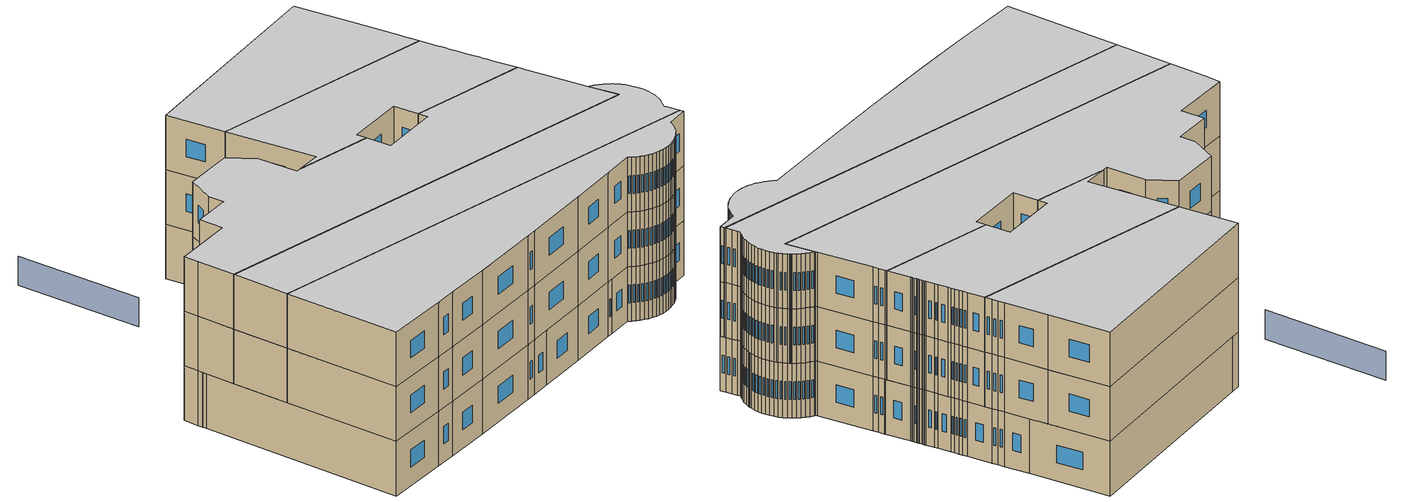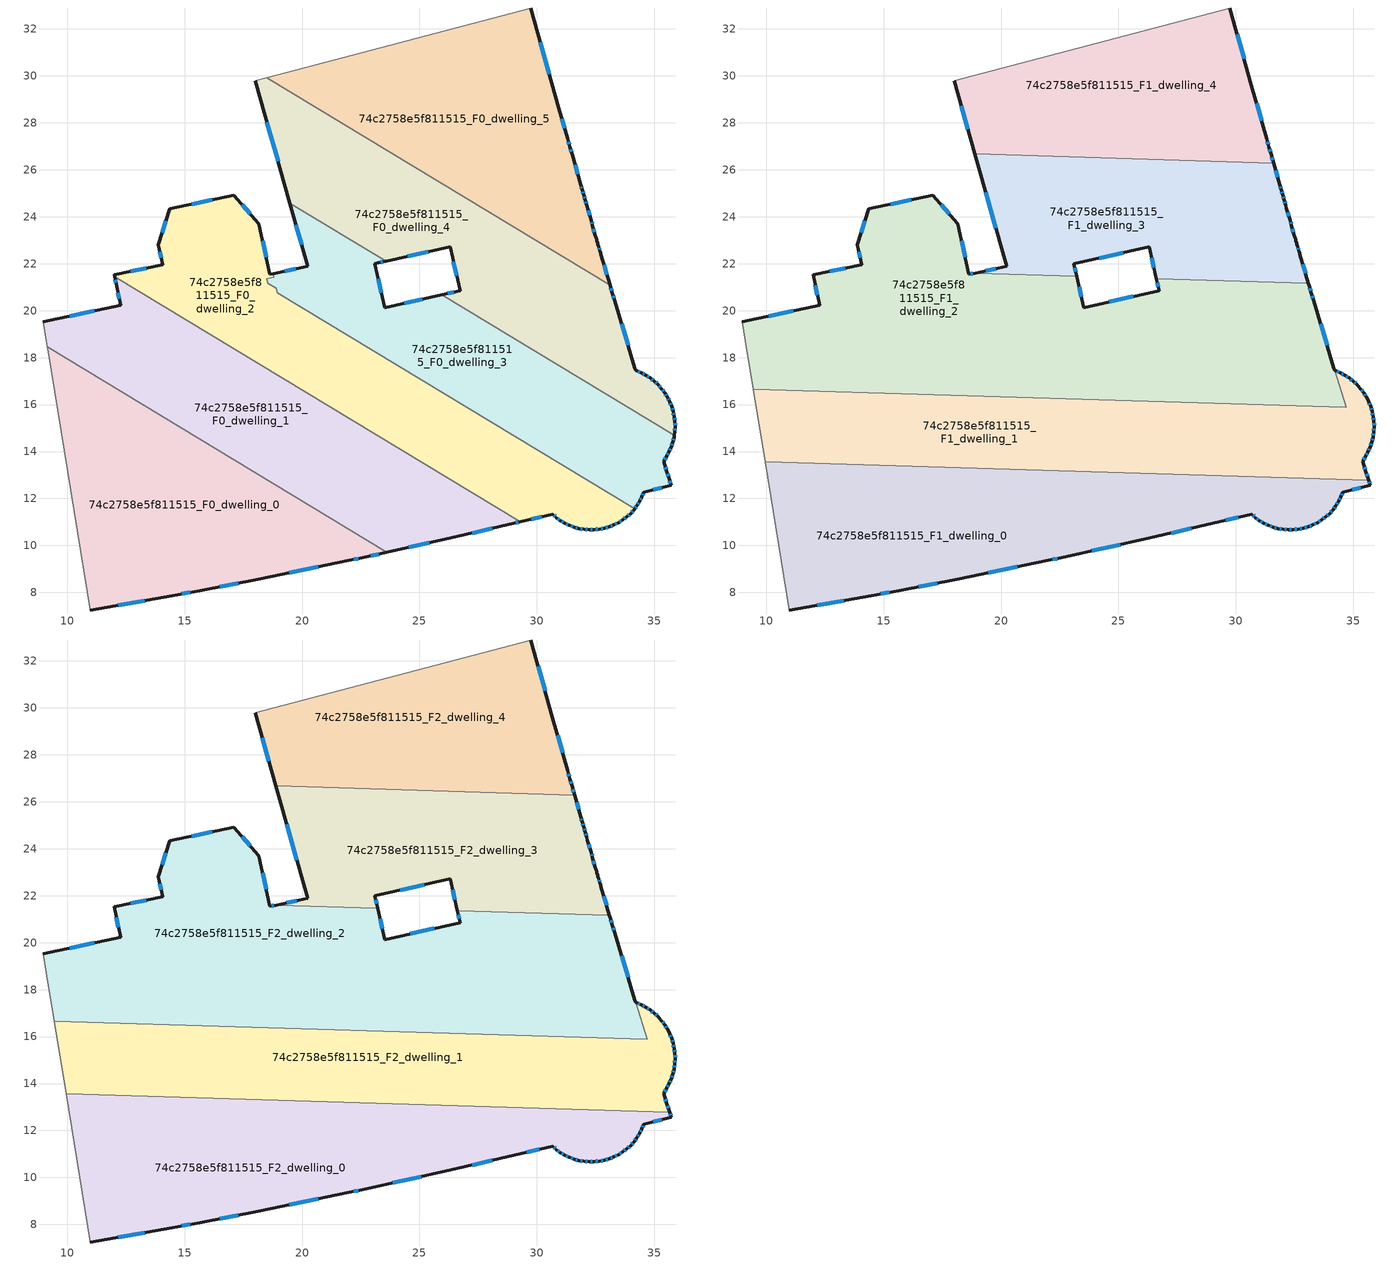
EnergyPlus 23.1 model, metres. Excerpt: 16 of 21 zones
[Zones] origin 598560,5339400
74c2758e5f811515_F0_dwelling_0
 floor ground (EU_floor_Construction): 23.61,9.71 22.57,9.48 22.02,9.36 18.13,8.56 15.63,8.08 14.48,7.86 10.98,7.25 9.18,18.26 9.15,18.46 z0
 wall outside (EU_wall_Construction): 10.98,7.25 14.48,7.86 15.63,8.08 18.13,8.56 22.02,9.36 22.57,9.48 23.61,9.71 z0:3
 wall adiabatic (EU_wall_Construction): 9.15,18.46 9.18,18.26 10.98,7.25 z0:3
 wall to 74c2758e5f811515_F0_dwelling_1 (EU_wall_Construction): 23.61,9.71 9.15,18.46 z0:3
 window (EU_Window_Construction): 14.87,7.94 15.24,8 / 12.17,7.46 13.29,7.65 / 22.93,9.56 23.26,9.63 / 22.21,9.4 22.38,9.44 / 19.45,8.83 20.69,9.09 / 16.48,8.24 17.28,8.4 z1.02:1.98
74c2758e5f811515_F0_dwelling_1
 floor ground (EU_floor_Construction): 29.3,11 29.01,10.93 26.35,10.32 23.61,9.71 9.15,18.46 9.11,18.73 8.98,19.53 12.27,20.22 12.1,21.05 12.01,21.45 z0
 wall outside (EU_wall_Construction): 12.01,21.45 12.1,21.05 12.27,20.22 8.98,19.53 / 23.61,9.71 26.35,10.32 29.01,10.93 29.3,11 z0:3
 wall adiabatic (EU_wall_Construction): 8.98,19.53 9.11,18.73 9.15,18.46 z0:3
 wall to 74c2758e5f811515_F0_dwelling_2 (EU_wall_Construction): 29.3,11 12.01,21.45 z0:3
 window (EU_Window_Construction): 11.15,19.99 10.1,19.77 / 12.16,20.77 12.21,20.5 / 12.04,21.31 12.07,21.18 / 29.11,10.96 29.2,10.98 / 27.26,10.53 28.11,10.73 / 24.55,9.92 25.42,10.11 z1.02:1.98
74c2758e5f811515_F0_dwelling_2
 floor ground (EU_floor_Construction): 34.17,11.56 34.14,11.52 33.99,11.36 33.83,11.22 33.66,11.08 33.48,10.97 33.28,10.88 33.08,10.79 32.87,10.73 32.66,10.7 32.44,10.67 32.22,10.67 32.01,10.68 31.8,10.72 31.59,10.78 31.39,10.85 31.19,10.95 31.01,11.06 30.83,11.18 30.68,11.33 29.3,11 12.01,21.45 12,21.53 14.06,21.96 13.88,22.8 14.37,24.35 17.09,24.92 18.16,23.71 18.62,21.55 18.76,21.58 18.8,21.43 18.5,21.37 18.54,21.17 18.89,20.96 18.94,20.76 z0
 wall outside (EU_wall_Construction): 18.76,21.58 18.62,21.55 18.16,23.71 17.09,24.92 14.37,24.35 13.88,22.8 14.06,21.96 12,21.53 12.01,21.45 / 29.3,11 30.68,11.33 30.83,11.18 31.01,11.06 31.19,10.95 31.39,10.85 31.59,10.78 31.8,10.72 32.01,10.68 32.22,10.67 32.44,10.67 32.66,10.7 32.87,10.73 33.08,10.79 33.28,10.88 33.48,10.97 33.66,11.08 33.83,11.22 33.99,11.36 34.14,11.52 34.17,11.56 z0:3
 wall to 74c2758e5f811515_F0_dwelling_3 (EU_wall_Construction): 34.17,11.56 18.94,20.76 18.89,20.96 18.54,21.17 18.5,21.37 18.8,21.43 18.76,21.58 z0:3
 window (EU_Window_Construction): 13.36,21.81 12.7,21.67 / 13.94,22.52 14,22.25 / 14.2,23.82 14.05,23.33 / 16.16,24.73 15.29,24.54 / 17.8,24.12 17.46,24.51 / 18.46,22.28 18.32,22.97 / 34.04,11.42 34.09,11.47 / 33.89,11.27 33.94,11.31 / 33.72,11.13 33.77,11.17 / 33.54,11.01 33.6,11.05 / 33.35,10.91 33.41,10.94 / 33.15,10.82 33.21,10.85 / 32.94,10.75 33.01,10.77 / 32.73,10.71 32.8,10.72 / 32.52,10.68 32.59,10.69 / 32.3,10.67 32.37,10.67 / 32.08,10.68 32.15,10.67 / 31.87,10.71 31.94,10.7 / 31.66,10.76 31.73,10.74 / 31.46,10.83 31.52,10.8 / 31.26,10.92 31.32,10.89 / 31.07,11.02 31.13,10.99 / 30.89,11.14 30.95,11.1 / 30.73,11.28 30.78,11.23 / 29.77,11.11 30.21,11.22 z1.02:1.98
74c2758e5f811515_F0_dwelling_3
 floor ground (EU_floor_Construction): 35.85,14.69 35.84,14.61 35.79,14.4 35.72,14.19 35.62,13.99 35.53,13.8 35.4,13.59 35.45,13.43 35.54,13.14 35.63,12.85 35.72,12.56 34.55,12.27 34.48,12.08 34.38,11.88 34.27,11.69 34.17,11.56 18.94,20.76 18.89,20.96 18.54,21.17 18.5,21.37 18.8,21.43 18.76,21.58 20.24,21.89 19.48,24.59 23.58,22.11 23.54,22.1 23.24,22.03 23.1,22 23.52,20.13 25.95,20.67 z0
 wall outside (EU_wall_Construction): 19.48,24.59 20.24,21.89 18.76,21.58 / 25.95,20.67 23.52,20.13 23.1,22 23.24,22.03 23.54,22.1 23.58,22.11 / 34.17,11.56 34.27,11.69 34.38,11.88 34.48,12.08 34.55,12.27 35.72,12.56 35.63,12.85 35.54,13.14 35.45,13.43 35.4,13.59 35.53,13.8 35.62,13.99 35.72,14.19 35.79,14.4 35.84,14.61 35.85,14.69 z0:3
 wall to 74c2758e5f811515_F0_dwelling_4 (EU_wall_Construction): 23.58,22.11 19.48,24.59 / 35.85,14.69 25.95,20.67 z0:3
 window (EU_Window_Construction): 19.74,23.67 19.98,22.81 / 23.34,22.05 23.44,22.07 / 23.38,20.76 23.24,21.36 / 25.12,20.49 24.35,20.31 / 35.81,14.47 35.82,14.54 / 35.74,14.26 35.77,14.33 / 35.66,14.06 35.69,14.12 / 35.56,13.86 35.59,13.92 / 35.44,13.66 35.48,13.73 / 35.51,13.24 35.48,13.33 / 35.6,12.95 35.57,13.04 / 35.69,12.66 35.66,12.75 / 34.95,12.37 35.32,12.46 / 34.5,12.14 34.53,12.21 / 34.41,11.94 34.45,12.01 / 34.3,11.76 34.34,11.81 / 34.2,11.6 34.23,11.65 / 19.74,21.78 19.27,21.68 z1.02:1.98
74c2758e5f811515_F0_dwelling_4
 floor ground (EU_floor_Construction): 33.12,21.08 33.12,21.07 33.22,20.75 33.31,20.43 34.18,17.55 34.21,17.46 34.24,17.44 34.45,17.36 34.64,17.25 34.83,17.13 35,17 35.17,16.85 35.31,16.68 35.44,16.5 35.56,16.33 35.66,16.13 35.74,15.92 35.81,15.71 35.85,15.49 35.88,15.27 35.89,15.05 35.87,14.83 35.85,14.69 25.95,20.67 26.73,20.85 26.31,22.71 23.58,22.11 19.48,24.59 18,29.79 18.5,29.92 z0
 wall outside (EU_wall_Construction): 35.85,14.69 35.87,14.83 35.89,15.05 35.88,15.27 35.85,15.49 35.81,15.71 35.74,15.92 35.66,16.13 35.56,16.33 35.44,16.5 35.31,16.68 35.17,16.85 35,17 34.83,17.13 34.64,17.25 34.45,17.36 34.24,17.44 34.21,17.46 34.18,17.55 33.31,20.43 33.22,20.75 33.12,21.07 33.12,21.08 / 23.58,22.11 26.31,22.71 26.73,20.85 25.95,20.67 / 18,29.79 19.48,24.59 z0:3
 wall adiabatic (EU_wall_Construction): 18.5,29.92 18,29.79 z0:3
 wall to 74c2758e5f811515_F0_dwelling_5 (EU_wall_Construction): 33.12,21.08 18.5,29.92 z0:3
 window (EU_Window_Construction): 33.19,20.86 33.16,20.96 / 33.28,20.54 33.25,20.64 / 33.88,18.53 33.61,19.45 / 34.38,17.39 34.31,17.41 / 34.57,17.29 34.51,17.32 / 34.77,17.17 34.7,17.21 / 34.94,17.04 34.89,17.09 / 35.11,16.9 35.06,16.95 / 35.26,16.74 35.21,16.79 / 35.4,16.56 35.35,16.62 / 35.52,16.39 35.48,16.44 / 35.63,16.2 35.6,16.26 / 35.71,15.99 35.69,16.06 / 35.78,15.78 35.76,15.85 / 35.83,15.57 35.82,15.64 / 35.87,15.35 35.86,15.42 / 35.89,15.13 35.88,15.2 / 35.88,14.91 35.88,14.98 / 26.46,20.79 26.21,20.74 / 26.45,22.08 26.58,21.49 / 24.51,22.31 25.38,22.51 / 18.5,28.02 18.97,26.36 z1.02:1.98
74c2758e5f811515_F0_dwelling_5
 floor ground (EU_floor_Construction): 29.75,32.89 30.94,28.63 31.31,27.31 31.41,26.99 31.5,26.66 31.87,25.36 31.93,25.15 31.99,24.93 32.06,24.71 32.12,24.5 32.31,23.85 32.37,23.63 32.49,23.2 32.51,23.15 32.53,23.09 32.54,23.04 32.56,22.99 32.59,22.88 32.6,22.83 32.62,22.78 32.64,22.72 32.68,22.56 32.7,22.51 32.71,22.46 32.73,22.4 33.12,21.08 18.5,29.92 z0
 wall outside (EU_wall_Construction): 33.12,21.08 32.73,22.4 32.71,22.46 32.7,22.51 32.68,22.56 32.64,22.72 32.62,22.78 32.6,22.83 32.59,22.88 32.56,22.99 32.54,23.04 32.53,23.09 32.51,23.15 32.49,23.2 32.37,23.63 32.31,23.85 32.12,24.5 32.06,24.71 31.99,24.93 31.93,25.15 31.87,25.36 31.5,26.66 31.41,26.99 31.31,27.31 30.94,28.63 29.75,32.89 z0:3
 wall adiabatic (EU_wall_Construction): 29.75,32.89 18.5,29.92 z0:3
 window (EU_Window_Construction): 31.19,27.76 31.07,28.18 / 31.38,27.1 31.35,27.2 / 31.47,26.77 31.44,26.87 / 31.74,25.8 31.63,26.22 / 31.91,25.22 31.89,25.29 / 31.97,25 31.95,25.07 / 32.04,24.79 32.02,24.86 / 32.1,24.57 32.08,24.64 / 32.24,24.07 32.18,24.28 / 32.35,23.71 32.33,23.78 / 32.45,23.35 32.41,23.49 / 32.67,22.62 32.65,22.67 / 32.99,21.53 32.86,21.95 / 30.54,30.08 30.15,31.44 z1.02:1.98
74c2758e5f811515_F1_dwelling_0
 floor to 74c2758e5f811515_F0_dwelling_0 (EU_floor_Construction): 23.61,9.71 22.57,9.48 22.02,9.36 18.13,8.56 15.63,8.08 14.48,7.86 10.98,7.25 9.95,13.55 17.65,13.32 z3
 floor to 74c2758e5f811515_F0_dwelling_1 (EU_floor_Construction): 29.3,11 29.01,10.93 26.35,10.32 23.61,9.71 17.65,13.32 25.88,13.07 z3
 floor to 74c2758e5f811515_F0_dwelling_2 (EU_floor_Construction): 34.17,11.56 34.14,11.52 33.99,11.36 33.83,11.22 33.66,11.08 33.48,10.97 33.28,10.88 33.08,10.79 32.87,10.73 32.66,10.7 32.44,10.67 32.22,10.67 32.01,10.68 31.8,10.72 31.59,10.78 31.39,10.85 31.19,10.95 31.01,11.06 30.83,11.18 30.68,11.33 29.3,11 25.88,13.07 31.97,12.88 z3
 floor to 74c2758e5f811515_F0_dwelling_3 (EU_floor_Construction): 35.65,12.77 35.69,12.65 35.72,12.56 34.55,12.27 34.48,12.08 34.38,11.88 34.27,11.69 34.17,11.56 31.97,12.88 z3
 wall outside (EU_wall_Construction): 10.98,7.25 14.48,7.86 15.63,8.08 18.13,8.56 22.02,9.36 22.57,9.48 26.35,10.32 29.01,10.93 30.68,11.33 30.83,11.18 31.01,11.06 31.19,10.95 31.39,10.85 31.59,10.78 31.8,10.72 32.01,10.68 32.22,10.67 32.44,10.67 32.66,10.7 32.87,10.73 33.08,10.79 33.28,10.88 33.48,10.97 33.66,11.08 33.83,11.22 33.99,11.36 34.14,11.52 34.27,11.69 34.38,11.88 34.48,12.08 34.55,12.27 35.72,12.56 35.72,12.57 35.65,12.77 z3:6
 wall adiabatic (EU_wall_Construction): 9.95,13.55 10.98,7.25 z3:6
 wall to 74c2758e5f811515_F1_dwelling_1 (EU_wall_Construction): 35.65,12.77 9.95,13.55 z3:6
 window (EU_Window_Construction): 33.54,11.01 33.6,11.05 / 33.35,10.91 33.41,10.94 / 33.15,10.82 33.21,10.85 / 32.94,10.75 33.01,10.77 / 32.73,10.71 32.8,10.72 / 32.52,10.68 32.59,10.69 / 32.3,10.67 32.37,10.67 / 32.08,10.68 32.15,10.67 / 31.87,10.71 31.94,10.7 / 31.66,10.76 31.73,10.74 / 31.46,10.83 31.52,10.8 / 31.26,10.92 31.32,10.89 / 31.07,11.02 31.13,10.99 / 30.89,11.14 30.95,11.1 / 30.73,11.28 30.78,11.23 / 29.58,11.07 30.11,11.19 / 27.26,10.53 28.11,10.73 / 23.86,9.77 25.07,10.04 / 22.21,9.4 22.38,9.44 / 19.45,8.83 20.69,9.09 / 16.48,8.24 17.28,8.4 / 14.87,7.94 15.24,8 / 12.17,7.46 13.29,7.65 / 35.7,12.64 35.67,12.7 / 34.95,12.37 35.32,12.46 / 34.5,12.14 34.53,12.21 / 34.41,11.94 34.45,12.01 / 34.3,11.76 34.34,11.81 / 34.18,11.58 34.22,11.64 / 34.04,11.42 34.09,11.47 / 33.89,11.27 33.94,11.31 / 33.72,11.13 33.77,11.17 z4.02:4.98
74c2758e5f811515_F1_dwelling_1
 floor to 74c2758e5f811515_F0_dwelling_2 (EU_floor_Construction): 31.97,12.88 25.87,13.07 20.49,16.32 26.59,16.14 z3
 floor to 74c2758e5f811515_F0_dwelling_0 (EU_floor_Construction): 17.65,13.32 9.95,13.55 9.44,16.66 12.26,16.57 z3
 floor to 74c2758e5f811515_F0_dwelling_4 (EU_floor_Construction): 35.17,16.85 35.31,16.68 35.44,16.5 35.56,16.33 35.61,16.22 35.66,16.13 35.74,15.92 35.81,15.71 35.85,15.49 35.88,15.27 35.89,15.05 35.87,14.83 35.85,14.69 33.82,15.92 34.69,15.89 34.21,17.46 34.24,17.44 34.45,17.36 34.64,17.25 34.83,17.13 35,17 z3
 floor to 74c2758e5f811515_F0_dwelling_1 (EU_floor_Construction): 25.87,13.07 17.65,13.32 12.26,16.57 20.49,16.32 z3
 floor to 74c2758e5f811515_F0_dwelling_3 (EU_floor_Construction): 35.85,14.69 35.84,14.61 35.79,14.4 35.72,14.19 35.62,13.99 35.53,13.8 35.4,13.59 35.45,13.43 35.54,13.14 35.63,12.85 35.65,12.77 31.97,12.88 26.59,16.14 33.82,15.92 z3
 wall outside (EU_wall_Construction): 35.65,12.77 35.63,12.85 35.54,13.14 35.45,13.43 35.4,13.59 35.53,13.8 35.62,13.99 35.72,14.19 35.79,14.4 35.84,14.61 35.87,14.83 35.89,15.05 35.88,15.27 35.85,15.49 35.81,15.71 35.74,15.92 35.66,16.13 35.61,16.22 35.56,16.33 35.44,16.5 35.31,16.68 35.24,16.76 35.21,16.8 35.2,16.81 35.17,16.85 35,17 34.83,17.13 34.64,17.25 34.45,17.36 34.24,17.44 34.21,17.46 z3:6
 wall adiabatic (EU_wall_Construction): 9.44,16.66 9.95,13.55 z3:6
 wall to 74c2758e5f811515_F1_dwelling_2 (EU_wall_Construction): 34.21,17.46 34.69,15.89 9.44,16.66 z3:6
 window (EU_Window_Construction): 34.38,17.39 34.31,17.41 / 34.57,17.29 34.51,17.32 / 34.77,17.17 34.7,17.21 / 34.94,17.04 34.89,17.09 / 35.11,16.9 35.06,16.95 / 35.4,16.56 35.35,16.62 / 35.52,16.39 35.48,16.44 / 35.71,15.99 35.69,16.06 / 35.78,15.78 35.76,15.85 / 35.83,15.57 35.82,15.64 / 35.87,15.35 35.86,15.42 / 35.89,15.13 35.88,15.2 / 35.88,14.91 35.88,14.98 / 35.85,14.69 35.86,14.76 / 35.81,14.47 35.82,14.54 / 35.74,14.26 35.77,14.33 / 35.66,14.06 35.69,14.12 / 35.56,13.86 35.59,13.92 / 35.44,13.66 35.48,13.73 / 35.51,13.24 35.48,13.33 / 35.6,12.95 35.57,13.04 z4.02:4.98
74c2758e5f811515_F1_dwelling_2
 floor to 74c2758e5f811515_F0_dwelling_1 (EU_floor_Construction): 20.49,16.32 12.26,16.57 9.15,18.45 9.11,18.73 8.98,19.53 12.27,20.22 12.1,21.05 12.04,21.31 12.01,21.45 z3
 floor to 74c2758e5f811515_F0_dwelling_2 (EU_floor_Construction): 18.76,21.58 18.8,21.43 18.5,21.37 18.54,21.17 18.89,20.96 18.94,20.76 26.59,16.14 20.49,16.32 12.01,21.45 12,21.53 14.06,21.96 13.88,22.8 14.37,24.35 17.09,24.92 18.16,23.71 18.62,21.55 z3
 floor to 74c2758e5f811515_F0_dwelling_3 (EU_floor_Construction): 33.82,15.92 26.59,16.14 18.94,20.76 18.89,20.96 18.54,21.17 18.5,21.37 18.8,21.43 18.76,21.58 18.89,21.6 23.22,21.47 23.52,20.13 25.95,20.67 z3
 floor to 74c2758e5f811515_F0_dwelling_0 (EU_floor_Construction): 12.26,16.57 9.44,16.66 9.18,18.26 9.17,18.36 9.15,18.45 z3
 floor to 74c2758e5f811515_F0_dwelling_4 (EU_floor_Construction): 33.12,21.07 33.22,20.75 33.31,20.43 34.18,17.55 34.69,15.89 33.82,15.92 25.95,20.67 26.73,20.85 26.61,21.37 32.97,21.17 33.12,21.08 z3
 wall outside (EU_wall_Construction): 18.89,21.6 18.62,21.55 18.16,23.71 17.09,24.92 14.37,24.35 13.88,22.8 14.06,21.96 12,21.53 12.27,20.22 8.98,19.53 / 26.61,21.37 26.73,20.85 23.52,20.13 23.22,21.47 / 34.21,17.46 34.18,17.55 33.31,20.43 33.22,20.75 33.12,21.07 33.09,21.17 z3:6
 wall adiabatic (EU_wall_Construction): 8.98,19.53 9.11,18.73 9.44,16.66 z3:6
 wall to 74c2758e5f811515_F1_dwelling_3 (EU_wall_Construction): 23.22,21.47 18.89,21.6 / 33.09,21.17 26.61,21.37 z3:6
 window (EU_Window_Construction): 11.15,19.99 10.1,19.77 / 12.09,21.08 12.18,20.67 / 13.36,21.81 12.7,21.67 / 13.94,22.52 14,22.25 / 14.2,23.82 14.05,23.33 / 16.16,24.73 15.29,24.54 / 17.8,24.12 17.46,24.51 / 18.46,22.28 18.32,22.97 / 18.8,21.58 18.71,21.57 / 23.42,20.58 23.32,21.01 / 25.64,20.6 24.61,20.37 / 26.65,21.19 26.69,21.03 / 33.19,20.86 33.16,20.96 / 33.28,20.54 33.25,20.64 / 33.88,18.53 33.61,19.45 z4.02:4.98
74c2758e5f811515_F1_dwelling_3
 floor to 74c2758e5f811515_F0_dwelling_3 (EU_floor_Construction): 23.58,22.11 23.1,22 23.22,21.47 18.89,21.6 20.24,21.89 19.48,24.59 z3
 floor to 74c2758e5f811515_F0_dwelling_4 (EU_floor_Construction): 32.97,21.17 26.61,21.37 26.31,22.71 23.58,22.11 19.48,24.59 18.88,26.68 24.13,26.52 z3
 floor to 74c2758e5f811515_F0_dwelling_5 (EU_floor_Construction): 31.6,26.29 31.87,25.36 31.93,25.15 31.99,24.93 32.06,24.71 32.12,24.5 32.31,23.85 32.37,23.63 32.49,23.2 32.51,23.15 32.53,23.09 32.54,23.04 32.56,22.99 32.59,22.88 32.6,22.83 32.62,22.78 32.64,22.72 32.68,22.56 32.7,22.51 32.71,22.46 32.73,22.4 33.09,21.17 32.97,21.17 24.13,26.52 z3
 wall outside (EU_wall_Construction): 33.09,21.17 32.73,22.4 32.71,22.46 32.7,22.51 32.68,22.56 32.64,22.72 32.62,22.78 32.6,22.83 32.59,22.88 32.56,22.99 32.54,23.04 32.53,23.09 32.51,23.15 32.49,23.2 32.37,23.63 32.31,23.85 32.16,24.37 32.12,24.5 32.06,24.71 31.99,24.93 31.93,25.15 31.87,25.36 31.6,26.29 / 23.22,21.47 23.1,22 26.31,22.71 26.61,21.37 / 18.88,26.68 20.24,21.89 18.89,21.6 z3:6
 wall to 74c2758e5f811515_F1_dwelling_4 (EU_wall_Construction): 31.6,26.29 18.88,26.68 z3:6
 window (EU_Window_Construction): 32.45,23.35 32.41,23.49 / 32.67,22.62 32.65,22.67 / 32.97,21.59 32.85,21.98 / 26.41,22.26 26.51,21.83 / 24.19,22.24 25.21,22.47 / 23.18,21.65 23.14,21.82 / 19.78,21.79 19.35,21.7 / 19.35,25.05 19.78,23.52 / 31.78,25.68 31.7,25.97 / 31.91,25.22 31.89,25.29 / 31.97,25 31.95,25.07 / 32.04,24.79 32.02,24.86 / 32.1,24.57 32.08,24.64 / 32.26,24.03 32.21,24.19 / 32.35,23.71 32.33,23.78 z4.02:4.98
74c2758e5f811515_F1_dwelling_4
 floor to 74c2758e5f811515_F0_dwelling_5 (EU_floor_Construction): 29.75,32.89 30.67,29.61 30.84,28.99 30.94,28.63 31.31,27.31 31.41,26.99 31.5,26.66 31.6,26.29 24.13,26.52 18.5,29.92 z3
 floor to 74c2758e5f811515_F0_dwelling_4 (EU_floor_Construction): 24.13,26.52 18.88,26.68 18,29.79 18.5,29.92 z3
 wall outside (EU_wall_Construction): 31.6,26.29 31.5,26.66 31.41,26.99 31.31,27.31 30.67,29.61 29.75,32.89 / 18,29.79 18.88,26.68 z3:6
 wall adiabatic (EU_wall_Construction): 29.75,32.89 18,29.79 z3:6
 window (EU_Window_Construction): 30.35,30.73 30.06,31.78 / 31.09,28.1 30.89,28.83 / 31.38,27.1 31.35,27.2 / 31.47,26.77 31.44,26.87 / 31.57,26.41 31.54,26.53 / 18.3,28.73 18.58,27.74 z4.02:4.98
74c2758e5f811515_F2_dwelling_0
 floor to 74c2758e5f811515_F1_dwelling_0 (EU_floor_Construction): 35.65,12.77 35.72,12.57 35.72,12.56 34.55,12.27 34.48,12.08 34.38,11.88 34.27,11.69 34.14,11.52 33.99,11.36 33.83,11.22 33.66,11.08 33.48,10.97 33.28,10.88 33.08,10.79 32.87,10.73 32.66,10.7 32.44,10.67 32.22,10.67 32.01,10.68 31.8,10.72 31.59,10.78 31.39,10.85 31.19,10.95 31.01,11.06 30.83,11.18 30.68,11.33 29.01,10.93 26.35,10.32 22.57,9.48 22.02,9.36 18.13,8.56 15.63,8.08 14.48,7.86 10.98,7.25 9.95,13.55 z6
 wall outside (EU_wall_Construction): 10.98,7.25 14.48,7.86 15.63,8.08 18.13,8.56 22.02,9.36 22.57,9.48 26.35,10.32 29.01,10.93 30.68,11.33 30.83,11.18 31.01,11.06 31.19,10.95 31.39,10.85 31.59,10.78 31.8,10.72 32.01,10.68 32.22,10.67 32.44,10.67 32.66,10.7 32.87,10.73 33.08,10.79 33.28,10.88 33.48,10.97 33.66,11.08 33.83,11.22 33.99,11.36 34.14,11.52 34.27,11.69 34.38,11.88 34.48,12.08 34.55,12.27 35.72,12.56 35.72,12.57 35.65,12.77 z6:9
 wall adiabatic (EU_wall_Construction): 9.95,13.55 10.98,7.25 z6:9
 wall to 74c2758e5f811515_F2_dwelling_1 (EU_wall_Construction): 35.65,12.77 9.95,13.55 z6:9
 window (EU_Window_Construction): 33.54,11.01 33.6,11.05 / 33.35,10.91 33.41,10.94 / 33.15,10.82 33.21,10.85 / 32.94,10.75 33.01,10.77 / 32.73,10.71 32.8,10.72 / 32.52,10.68 32.59,10.69 / 32.3,10.67 32.37,10.67 / 32.08,10.68 32.15,10.67 / 31.87,10.71 31.94,10.7 / 31.66,10.76 31.73,10.74 / 31.46,10.83 31.52,10.8 / 31.26,10.92 31.32,10.89 / 31.07,11.02 31.13,10.99 / 30.89,11.14 30.95,11.1 / 30.73,11.28 30.78,11.23 / 29.58,11.07 30.11,11.19 / 27.26,10.53 28.11,10.73 / 23.86,9.77 25.07,10.04 / 22.21,9.4 22.38,9.44 / 19.45,8.83 20.69,9.09 / 16.48,8.24 17.28,8.4 / 14.87,7.94 15.24,8 / 12.17,7.46 13.29,7.65 / 35.7,12.64 35.67,12.7 / 34.95,12.37 35.32,12.46 / 34.5,12.14 34.53,12.21 / 34.41,11.94 34.45,12.01 / 34.3,11.76 34.34,11.81 / 34.18,11.58 34.22,11.64 / 34.04,11.42 34.09,11.47 / 33.89,11.27 33.94,11.31 / 33.72,11.13 33.77,11.17 z7.02:7.98
 ceiling to 74c2758e5f811515_F3_dwelling_0 (EU_floor_Construction): 33.48,10.97 33.66,11.08 33.83,11.22 33.99,11.36 34.14,11.52 34.27,11.69 34.38,11.88 34.48,12.08 34.55,12.27 35.72,12.56 35.72,12.57 35.65,12.77 9.95,13.55 10.98,7.25 14.48,7.86 15.63,8.08 18.13,8.56 22.02,9.36 22.57,9.48 26.35,10.32 29.01,10.93 30.68,11.33 30.83,11.18 31.01,11.06 31.19,10.95 31.39,10.85 31.59,10.78 31.8,10.72 32.01,10.68 32.22,10.67 32.44,10.67 32.66,10.7 32.87,10.73 33.08,10.79 33.28,10.88 z9
74c2758e5f811515_F2_dwelling_1
 floor to 74c2758e5f811515_F1_dwelling_1 (EU_floor_Construction): 35.17,16.85 35.2,16.81 35.21,16.8 35.24,16.76 35.31,16.68 35.44,16.5 35.56,16.33 35.61,16.22 35.66,16.13 35.74,15.92 35.81,15.71 35.85,15.49 35.88,15.27 35.89,15.05 35.87,14.83 35.84,14.61 35.79,14.4 35.72,14.19 35.62,13.99 35.53,13.8 35.4,13.59 35.45,13.43 35.54,13.14 35.63,12.85 35.65,12.77 9.95,13.55 9.44,16.66 34.69,15.89 34.21,17.46 34.24,17.44 34.45,17.36 34.64,17.25 34.83,17.13 35,17 z6
 wall outside (EU_wall_Construction): 35.65,12.77 35.63,12.85 35.54,13.14 35.45,13.43 35.4,13.59 35.53,13.8 35.62,13.99 35.72,14.19 35.79,14.4 35.84,14.61 35.87,14.83 35.89,15.05 35.88,15.27 35.85,15.49 35.81,15.71 35.74,15.92 35.66,16.13 35.61,16.22 35.56,16.33 35.44,16.5 35.31,16.68 35.24,16.76 35.21,16.8 35.2,16.81 35.17,16.85 35,17 34.83,17.13 34.64,17.25 34.45,17.36 34.24,17.44 34.21,17.46 z6:9
 wall adiabatic (EU_wall_Construction): 9.44,16.66 9.95,13.55 z6:9
 wall to 74c2758e5f811515_F2_dwelling_2 (EU_wall_Construction): 34.21,17.46 34.69,15.89 9.44,16.66 z6:9
 window (EU_Window_Construction): 34.38,17.39 34.31,17.41 / 34.57,17.29 34.51,17.32 / 34.77,17.17 34.7,17.21 / 34.94,17.04 34.89,17.09 / 35.11,16.9 35.06,16.95 / 35.4,16.56 35.35,16.62 / 35.52,16.39 35.48,16.44 / 35.71,15.99 35.69,16.06 / 35.78,15.78 35.76,15.85 / 35.83,15.57 35.82,15.64 / 35.87,15.35 35.86,15.42 / 35.89,15.13 35.88,15.2 / 35.88,14.91 35.88,14.98 / 35.85,14.69 35.86,14.76 / 35.81,14.47 35.82,14.54 / 35.74,14.26 35.77,14.33 / 35.66,14.06 35.69,14.12 / 35.56,13.86 35.59,13.92 / 35.44,13.66 35.48,13.73 / 35.51,13.24 35.48,13.33 / 35.6,12.95 35.57,13.04 z7.02:7.98
 ceiling to 74c2758e5f811515_F3_dwelling_1 (EU_floor_Construction): 35.65,12.77 35.63,12.85 35.54,13.14 35.45,13.43 35.4,13.59 35.53,13.8 35.62,13.99 35.72,14.19 35.79,14.4 35.84,14.61 35.87,14.83 35.89,15.05 35.88,15.27 35.85,15.49 35.81,15.71 35.74,15.92 35.66,16.13 35.61,16.22 35.56,16.33 35.44,16.5 35.31,16.68 35.24,16.76 35.21,16.8 35.2,16.81 35.17,16.85 35,17 34.83,17.13 34.64,17.25 34.45,17.36 34.24,17.44 34.21,17.46 34.69,15.89 9.44,16.66 9.95,13.55 z9
74c2758e5f811515_F2_dwelling_2
 floor to 74c2758e5f811515_F1_dwelling_2 (EU_floor_Construction): 33.09,21.17 33.12,21.07 33.22,20.75 33.31,20.43 34.18,17.55 34.69,15.89 9.44,16.66 9.11,18.73 8.98,19.53 12.27,20.22 12,21.53 14.06,21.96 13.88,22.8 14.37,24.35 17.09,24.92 18.16,23.71 18.62,21.55 18.89,21.6 23.22,21.47 23.52,20.13 26.73,20.85 26.61,21.37 z6
 wall outside (EU_wall_Construction): 18.89,21.6 18.62,21.55 18.16,23.71 17.09,24.92 14.37,24.35 13.88,22.8 14.06,21.96 12,21.53 12.27,20.22 8.98,19.53 / 26.61,21.37 26.73,20.85 23.52,20.13 23.22,21.47 / 34.21,17.46 34.18,17.55 33.31,20.43 33.22,20.75 33.12,21.07 33.09,21.17 z6:9
 wall adiabatic (EU_wall_Construction): 8.98,19.53 9.11,18.73 9.44,16.66 z6:9
 wall to 74c2758e5f811515_F2_dwelling_3 (EU_wall_Construction): 23.22,21.47 18.89,21.6 / 33.09,21.17 26.61,21.37 z6:9
 window (EU_Window_Construction): 11.15,19.99 10.1,19.77 / 12.09,21.08 12.18,20.67 / 13.36,21.81 12.7,21.67 / 13.94,22.52 14,22.25 / 14.2,23.82 14.05,23.33 / 16.16,24.73 15.29,24.54 / 17.8,24.12 17.46,24.51 / 18.46,22.28 18.32,22.97 / 18.8,21.58 18.71,21.57 / 23.42,20.58 23.32,21.01 / 25.64,20.6 24.61,20.37 / 26.65,21.19 26.69,21.03 / 33.19,20.86 33.16,20.96 / 33.28,20.54 33.25,20.64 / 33.88,18.53 33.61,19.45 z7.02:7.98
 ceiling to 74c2758e5f811515_F3_dwelling_2 (EU_floor_Construction): 34.69,15.89 34.18,17.55 33.31,20.43 33.22,20.75 33.12,21.07 33.09,21.17 26.61,21.37 26.73,20.85 23.52,20.13 23.22,21.47 18.89,21.6 18.62,21.55 18.16,23.71 17.09,24.92 14.37,24.35 13.88,22.8 14.06,21.96 12,21.53 12.27,20.22 8.98,19.53 9.11,18.73 9.44,16.66 z9
74c2758e5f811515_F2_dwelling_3
 floor to 74c2758e5f811515_F1_dwelling_3 (EU_floor_Construction): 31.6,26.29 31.87,25.36 31.93,25.15 31.99,24.93 32.06,24.71 32.12,24.5 32.16,24.37 32.31,23.85 32.37,23.63 32.49,23.2 32.51,23.15 32.53,23.09 32.54,23.04 32.56,22.99 32.59,22.88 32.6,22.83 32.62,22.78 32.64,22.72 32.68,22.56 32.7,22.51 32.71,22.46 32.73,22.4 33.09,21.17 26.61,21.37 26.31,22.71 23.1,22 23.22,21.47 18.89,21.6 20.24,21.89 18.88,26.68 z6
 wall outside (EU_wall_Construction): 33.09,21.17 32.73,22.4 32.71,22.46 32.7,22.51 32.68,22.56 32.64,22.72 32.62,22.78 32.6,22.83 32.59,22.88 32.56,22.99 32.54,23.04 32.53,23.09 32.51,23.15 32.49,23.2 32.37,23.63 32.31,23.85 32.16,24.37 32.12,24.5 32.06,24.71 31.99,24.93 31.93,25.15 31.87,25.36 31.6,26.29 / 23.22,21.47 23.1,22 26.31,22.71 26.61,21.37 / 18.88,26.68 20.24,21.89 18.89,21.6 z6:9
 wall to 74c2758e5f811515_F2_dwelling_4 (EU_wall_Construction): 31.6,26.29 18.88,26.68 z6:9
 window (EU_Window_Construction): 32.45,23.35 32.41,23.49 / 32.67,22.62 32.65,22.67 / 32.97,21.59 32.85,21.98 / 26.41,22.26 26.51,21.83 / 24.19,22.24 25.21,22.47 / 23.18,21.65 23.14,21.82 / 19.78,21.79 19.35,21.7 / 19.35,25.05 19.78,23.52 / 31.78,25.68 31.7,25.97 / 31.91,25.22 31.89,25.29 / 31.97,25 31.95,25.07 / 32.04,24.79 32.02,24.86 / 32.1,24.57 32.08,24.64 / 32.26,24.03 32.21,24.19 / 32.35,23.71 32.33,23.78 z7.02:7.98
 ceiling to 74c2758e5f811515_F3_dwelling_3 (EU_floor_Construction): 33.09,21.17 32.73,22.4 32.71,22.46 32.7,22.51 32.68,22.56 32.64,22.72 32.62,22.78 32.6,22.83 32.59,22.88 32.56,22.99 32.54,23.04 32.53,23.09 32.51,23.15 32.49,23.2 32.37,23.63 32.31,23.85 32.16,24.37 32.12,24.5 32.06,24.71 31.99,24.93 31.93,25.15 31.87,25.36 31.6,26.29 18.88,26.68 20.24,21.89 18.89,21.6 23.22,21.47 23.1,22 26.31,22.71 26.61,21.37 z9
74c2758e5f811515_F2_dwelling_4
 floor to 74c2758e5f811515_F1_dwelling_4 (EU_floor_Construction): 29.75,32.89 30.67,29.61 31.31,27.31 31.41,26.99 31.5,26.66 31.6,26.29 18.88,26.68 18,29.79 z6
 wall outside (EU_wall_Construction): 31.6,26.29 31.5,26.66 31.41,26.99 31.31,27.31 30.67,29.61 29.75,32.89 / 18,29.79 18.88,26.68 z6:9
 wall adiabatic (EU_wall_Construction): 29.75,32.89 18,29.79 z6:9
 window (EU_Window_Construction): 30.35,30.73 30.06,31.78 / 31.09,28.1 30.89,28.83 / 31.38,27.1 31.35,27.2 / 31.47,26.77 31.44,26.87 / 31.57,26.41 31.54,26.53 / 18.3,28.73 18.58,27.74 z7.02:7.98
 ceiling to 74c2758e5f811515_F3_dwelling_4 (EU_floor_Construction): 31.6,26.29 31.5,26.66 31.41,26.99 31.31,27.31 30.67,29.61 29.75,32.89 18,29.79 18.88,26.68 z9
shading: 12.57,34.33 13.83,27.46 z0:1.6
[Building]
EU S2 Campaign: North Axis=0; Terrain=City; Solar Distribution=FullExterior
[Site:Location]
Vienna: Latitude=48; Longitude=16.5; Time Zone=1; Elevation=183
[SizingPeriod:WeatherFileDays]
AnnualSizingPeriod: Begin Month=1; Begin Day of Month=1; End Month=12; End Day of Month=31; Day of Week for Start Day=Monday; Use Weather File Daylight Saving Period=No; Use Weather File Rain and Snow Indicators=No
[MATERIAL]
EU_InternalMass_Material: Roughness=MediumRough; Thickness=0.1; Conductivity=1; Density=1800; Specific Heat=900; Thermal Absorptance=0.9; Solar Absorptance=0.7; Visible Absorptance=0.7
[MATERIAL:NOMASS] Roughness=MediumRough; Thermal Absorptance=0.9; Solar Absorptance=0.7; Visible Absorptance=0.7
Name | Thermal Resistance
EU_wall_NoMass | 0.942466
EU_floor_NoMass | 0.66527
[WINDOWMATERIAL:SIMPLEGLAZINGSYSTEM]
EU_Window_SimpleGlazing: UFactor=2.03367; Solar Heat Gain Coefficient=0.65; Visible Transmittance=0.65
[CONSTRUCTION]
EU_wall_Construction: EU_wall_NoMass
EU_floor_Construction: EU_floor_NoMass
EU_Window_Construction: EU_Window_SimpleGlazing
EU_InternalMass_Construction: EU_InternalMass_Material
[ZONE] Type=1; Multiplier=1; Ceiling Height=autocalculate; Floor Area=autocalculate; Part of Total Floor Area=Yes
Name | Volume
74c2758e5f811515_F0_dwelling_0 | 221.223
74c2758e5f811515_F1_dwelling_0; 74c2758e5f811515_F2_dwelling_0 | 271.947
74c2758e5f811515_F0_dwelling_1 | 224.124
74c2758e5f811515_F1_dwelling_1; 74c2758e5f811515_F2_dwelling_1 | 244.633
74c2758e5f811515_F0_dwelling_2 | 223.027
74c2758e5f811515_F1_dwelling_2; 74c2758e5f811515_F2_dwelling_2 | 396.803
74c2758e5f811515_F0_dwelling_3 | 186.453
74c2758e5f811515_F1_dwelling_3; 74c2758e5f811515_F2_dwelling_3 | 185.052
74c2758e5f811515_F0_dwelling_4 | 213.741
74c2758e5f811515_F1_dwelling_4; 74c2758e5f811515_F2_dwelling_4 | 183.825
74c2758e5f811515_F0_dwelling_5 | 213.715
[INTERNALMASS] Construction=EU_InternalMass_Construction
Name | Zone or ZoneList | Surface Area
74c2758e5f811515_F0_dwelling_0_EU_InternalMass | 74c2758e5f811515_F0_dwelling_0 | 73.7454
74c2758e5f811515_F0_dwelling_1_EU_InternalMass | 74c2758e5f811515_F0_dwelling_1 | 74.7038
74c2758e5f811515_F0_dwelling_2_EU_InternalMass | 74c2758e5f811515_F0_dwelling_2 | 74.3375
74c2758e5f811515_F0_dwelling_3_EU_InternalMass | 74c2758e5f811515_F0_dwelling_3 | 62.1497
74c2758e5f811515_F0_dwelling_4_EU_InternalMass | 74c2758e5f811515_F0_dwelling_4 | 71.2448
74c2758e5f811515_F0_dwelling_5_EU_InternalMass | 74c2758e5f811515_F0_dwelling_5 | 71.235
74c2758e5f811515_F1_dwelling_0_EU_InternalMass | 74c2758e5f811515_F1_dwelling_0 | 90.6485
74c2758e5f811515_F1_dwelling_1_EU_InternalMass | 74c2758e5f811515_F1_dwelling_1 | 81.543
74c2758e5f811515_F1_dwelling_2_EU_InternalMass | 74c2758e5f811515_F1_dwelling_2 | 132.269
74c2758e5f811515_F1_dwelling_3_EU_InternalMass | 74c2758e5f811515_F1_dwelling_3 | 61.6841
74c2758e5f811515_F1_dwelling_4_EU_InternalMass | 74c2758e5f811515_F1_dwelling_4 | 61.273
74c2758e5f811515_F2_dwelling_0_EU_InternalMass | 74c2758e5f811515_F2_dwelling_0 | 90.6485
74c2758e5f811515_F2_dwelling_1_EU_InternalMass | 74c2758e5f811515_F2_dwelling_1 | 81.543
74c2758e5f811515_F2_dwelling_2_EU_InternalMass | 74c2758e5f811515_F2_dwelling_2 | 132.269
74c2758e5f811515_F2_dwelling_3_EU_InternalMass | 74c2758e5f811515_F2_dwelling_3 | 61.6841
74c2758e5f811515_F2_dwelling_4_EU_InternalMass | 74c2758e5f811515_F2_dwelling_4 | 61.273
[OTHEREQUIPMENT] Fuel Type=Electricity; Design Level Calculation Method=Watts/Area; Power per Zone Floor Area=1; Fraction Latent=0; Fraction Radiant=0; Fraction Lost=0; Carbon Dioxide Generation Rate=0; EndUse Subcategory=EU_Step8_InternalGains
Name | Zone or ZoneList or Space or SpaceList | Schedule
EU_Step8_InternalGain_74c2758e5f811515_F0_dwelling_0_f000 | 74c2758e5f811515_F0_dwelling_0 | EU_Step8_GainSchedule_74c2758e5f811515_F0_dwelling_0_f000
EU_Step8_InternalGain_74c2758e5f811515_F0_dwelling_1_f000 | 74c2758e5f811515_F0_dwelling_1 | EU_Step8_GainSchedule_74c2758e5f811515_F0_dwelling_1_f000
EU_Step8_InternalGain_74c2758e5f811515_F0_dwelling_2_f000 | 74c2758e5f811515_F0_dwelling_2 | EU_Step8_GainSchedule_74c2758e5f811515_F0_dwelling_2_f000
EU_Step8_InternalGain_74c2758e5f811515_F0_dwelling_3_f000 | 74c2758e5f811515_F0_dwelling_3 | EU_Step8_GainSchedule_74c2758e5f811515_F0_dwelling_3_f000
EU_Step8_InternalGain_74c2758e5f811515_F0_dwelling_4_f000 | 74c2758e5f811515_F0_dwelling_4 | EU_Step8_GainSchedule_74c2758e5f811515_F0_dwelling_4_f000
EU_Step8_InternalGain_74c2758e5f811515_F0_dwelling_5_f000 | 74c2758e5f811515_F0_dwelling_5 | EU_Step8_GainSchedule_74c2758e5f811515_F0_dwelling_5_f000
EU_Step8_InternalGain_74c2758e5f811515_F1_dwelling_0_f000 | 74c2758e5f811515_F1_dwelling_0 | EU_Step8_GainSchedule_74c2758e5f811515_F1_dwelling_0_f000
EU_Step8_InternalGain_74c2758e5f811515_F1_dwelling_1_f000 | 74c2758e5f811515_F1_dwelling_1 | EU_Step8_GainSchedule_74c2758e5f811515_F1_dwelling_1_f000
EU_Step8_InternalGain_74c2758e5f811515_F1_dwelling_2_f000 | 74c2758e5f811515_F1_dwelling_2 | EU_Step8_GainSchedule_74c2758e5f811515_F1_dwelling_2_f000
EU_Step8_InternalGain_74c2758e5f811515_F1_dwelling_3_f000 | 74c2758e5f811515_F1_dwelling_3 | EU_Step8_GainSchedule_74c2758e5f811515_F1_dwelling_3_f000
EU_Step8_InternalGain_74c2758e5f811515_F1_dwelling_4_f000 | 74c2758e5f811515_F1_dwelling_4 | EU_Step8_GainSchedule_74c2758e5f811515_F1_dwelling_4_f000
EU_Step8_InternalGain_74c2758e5f811515_F2_dwelling_0_f000 | 74c2758e5f811515_F2_dwelling_0 | EU_Step8_GainSchedule_74c2758e5f811515_F2_dwelling_0_f000
EU_Step8_InternalGain_74c2758e5f811515_F2_dwelling_1_f000 | 74c2758e5f811515_F2_dwelling_1 | EU_Step8_GainSchedule_74c2758e5f811515_F2_dwelling_1_f000
EU_Step8_InternalGain_74c2758e5f811515_F2_dwelling_2_f000 | 74c2758e5f811515_F2_dwelling_2 | EU_Step8_GainSchedule_74c2758e5f811515_F2_dwelling_2_f000
EU_Step8_InternalGain_74c2758e5f811515_F2_dwelling_3_f000 | 74c2758e5f811515_F2_dwelling_3 | EU_Step8_GainSchedule_74c2758e5f811515_F2_dwelling_3_f000
EU_Step8_InternalGain_74c2758e5f811515_F2_dwelling_4_f000 | 74c2758e5f811515_F2_dwelling_4 | EU_Step8_GainSchedule_74c2758e5f811515_F2_dwelling_4_f000
[ZONEVENTILATION:DESIGNFLOWRATE] Schedule=EU_AlwaysOn; Design Flow Rate Calculation Method=AirChanges/Hour; Air Changes per Hour=0.530523; Ventilation Type=Natural; Fan Pressure Rise=0; Fan Total Efficiency=1; Constant Term Coefficient=1; Temperature Term Coefficient=0; Velocity Term Coefficient=0; Velocity Squared Term Coefficient=0; Minimum Indoor Temperature=-100; Maximum Indoor Temperature=100; Delta Temperature=-100; Minimum Outdoor Temperature=-100; Maximum Outdoor Temperature=100; Maximum Wind Speed=40
Name | Zone or ZoneList or Space or SpaceList
EU_ConstantAir_74c2758e5f811515_F0_dwelling_0 | 74c2758e5f811515_F0_dwelling_0
EU_ConstantAir_74c2758e5f811515_F0_dwelling_1 | 74c2758e5f811515_F0_dwelling_1
EU_ConstantAir_74c2758e5f811515_F0_dwelling_2 | 74c2758e5f811515_F0_dwelling_2
EU_ConstantAir_74c2758e5f811515_F0_dwelling_3 | 74c2758e5f811515_F0_dwelling_3
EU_ConstantAir_74c2758e5f811515_F0_dwelling_4 | 74c2758e5f811515_F0_dwelling_4
EU_ConstantAir_74c2758e5f811515_F0_dwelling_5 | 74c2758e5f811515_F0_dwelling_5
EU_ConstantAir_74c2758e5f811515_F1_dwelling_0 | 74c2758e5f811515_F1_dwelling_0
EU_ConstantAir_74c2758e5f811515_F1_dwelling_1 | 74c2758e5f811515_F1_dwelling_1
EU_ConstantAir_74c2758e5f811515_F1_dwelling_2 | 74c2758e5f811515_F1_dwelling_2
EU_ConstantAir_74c2758e5f811515_F1_dwelling_3 | 74c2758e5f811515_F1_dwelling_3
EU_ConstantAir_74c2758e5f811515_F1_dwelling_4 | 74c2758e5f811515_F1_dwelling_4
EU_ConstantAir_74c2758e5f811515_F2_dwelling_0 | 74c2758e5f811515_F2_dwelling_0
EU_ConstantAir_74c2758e5f811515_F2_dwelling_1 | 74c2758e5f811515_F2_dwelling_1
EU_ConstantAir_74c2758e5f811515_F2_dwelling_2 | 74c2758e5f811515_F2_dwelling_2
EU_ConstantAir_74c2758e5f811515_F2_dwelling_3 | 74c2758e5f811515_F2_dwelling_3
EU_ConstantAir_74c2758e5f811515_F2_dwelling_4 | 74c2758e5f811515_F2_dwelling_4
[HVACTEMPLATE:THERMOSTAT] Constant Heating Setpoint=20; Constant Cooling Setpoint=50
EU_HeatOnly_74c2758e5f811515_F0_dwelling_0; EU_HeatOnly_74c2758e5f811515_F0_dwelling_1; EU_HeatOnly_74c2758e5f811515_F0_dwelling_2; EU_HeatOnly_74c2758e5f811515_F0_dwelling_3; EU_HeatOnly_74c2758e5f811515_F0_dwelling_4; EU_HeatOnly_74c2758e5f811515_F0_dwelling_5; EU_HeatOnly_74c2758e5f811515_F1_dwelling_0; EU_HeatOnly_74c2758e5f811515_F1_dwelling_1; EU_HeatOnly_74c2758e5f811515_F1_dwelling_2; EU_HeatOnly_74c2758e5f811515_F1_dwelling_3; EU_HeatOnly_74c2758e5f811515_F1_dwelling_4; EU_HeatOnly_74c2758e5f811515_F2_dwelling_0; EU_HeatOnly_74c2758e5f811515_F2_dwelling_1; EU_HeatOnly_74c2758e5f811515_F2_dwelling_2; EU_HeatOnly_74c2758e5f811515_F2_dwelling_3; EU_HeatOnly_74c2758e5f811515_F2_dwelling_4; EU_HeatOnly_74c2758e5f811515_F3_dwelling_0; EU_HeatOnly_74c2758e5f811515_F3_dwelling_1; EU_HeatOnly_74c2758e5f811515_F3_dwelling_2; EU_HeatOnly_74c2758e5f811515_F3_dwelling_3; EU_HeatOnly_74c2758e5f811515_F3_dwelling_4
[HVACTEMPLATE:ZONE:IDEALLOADSAIRSYSTEM] System Availability Schedule=EU_AlwaysOn; Maximum Heating Supply Air Temperature=50; Minimum Cooling Supply Air Temperature=13; Maximum Heating Supply Air Humidity Ratio=0.0156; Minimum Cooling Supply Air Humidity Ratio=0.0077; Heating Limit=NoLimit; Cooling Limit=NoLimit; Heating Availability Schedule=EU_AlwaysOn; Cooling Availability Schedule=EU_CoolingOff; Dehumidification Control Type=ConstantSensibleHeatRatio; Cooling Sensible Heat Ratio=0.7; Dehumidification Setpoint=60; Humidification Control Type=None; Humidification Setpoint=30; Outdoor Air Method=None; Outdoor Air Flow Rate per Person=0.00944; Outdoor Air Flow Rate per Zone Floor Area=0; Outdoor Air Flow Rate per Zone=0; Demand Controlled Ventilation Type=None; Outdoor Air Economizer Type=NoEconomizer; Heat Recovery Type=None; Sensible Heat Recovery Effectiveness=0.7; Latent Heat Recovery Effectiveness=0.65
Name | Template Thermostat
74c2758e5f811515_F0_dwelling_0 | EU_HeatOnly_74c2758e5f811515_F0_dwelling_0
74c2758e5f811515_F0_dwelling_1 | EU_HeatOnly_74c2758e5f811515_F0_dwelling_1
74c2758e5f811515_F0_dwelling_2 | EU_HeatOnly_74c2758e5f811515_F0_dwelling_2
74c2758e5f811515_F0_dwelling_3 | EU_HeatOnly_74c2758e5f811515_F0_dwelling_3
74c2758e5f811515_F0_dwelling_4 | EU_HeatOnly_74c2758e5f811515_F0_dwelling_4
74c2758e5f811515_F0_dwelling_5 | EU_HeatOnly_74c2758e5f811515_F0_dwelling_5
74c2758e5f811515_F1_dwelling_0 | EU_HeatOnly_74c2758e5f811515_F1_dwelling_0
74c2758e5f811515_F1_dwelling_1 | EU_HeatOnly_74c2758e5f811515_F1_dwelling_1
74c2758e5f811515_F1_dwelling_2 | EU_HeatOnly_74c2758e5f811515_F1_dwelling_2
74c2758e5f811515_F1_dwelling_3 | EU_HeatOnly_74c2758e5f811515_F1_dwelling_3
74c2758e5f811515_F1_dwelling_4 | EU_HeatOnly_74c2758e5f811515_F1_dwelling_4
74c2758e5f811515_F2_dwelling_0 | EU_HeatOnly_74c2758e5f811515_F2_dwelling_0
74c2758e5f811515_F2_dwelling_1 | EU_HeatOnly_74c2758e5f811515_F2_dwelling_1
74c2758e5f811515_F2_dwelling_2 | EU_HeatOnly_74c2758e5f811515_F2_dwelling_2
74c2758e5f811515_F2_dwelling_3 | EU_HeatOnly_74c2758e5f811515_F2_dwelling_3
74c2758e5f811515_F2_dwelling_4 | EU_HeatOnly_74c2758e5f811515_F2_dwelling_4
[SIZING:ZONE] Zone Cooling Design Supply Air Temperature Input Method=SupplyAirTemperature; Zone Cooling Design Supply Air Temperature=13; Zone Heating Design Supply Air Temperature Input Method=SupplyAirTemperature; Zone Heating Design Supply Air Temperature=50; Zone Cooling Design Supply Air Humidity Ratio=0.008; Zone Heating Design Supply Air Humidity Ratio=0.008; Cooling Design Air Flow Method=DesignDay; Cooling Design Air Flow Rate=0; Cooling Minimum Air Flow per Zone Floor Area=0.000762; Cooling Minimum Air Flow=0; Cooling Minimum Air Flow Fraction=0.2; Heating Design Air Flow Method=DesignDay; Heating Design Air Flow Rate=0; Heating Maximum Air Flow per Zone Floor Area=0.002032; Heating Maximum Air Flow=0.141576; Heating Maximum Air Flow Fraction=0.3; Account for Dedicated Outdoor Air System=No; Dedicated Outdoor Air System Control Strategy=NeutralSupplyAir; Dedicated Outdoor Air Low Setpoint Temperature for Design=autosize; Dedicated Outdoor Air High Setpoint Temperature for Design=autosize; Zone Load Sizing Method=Sensible Load Only No Latent Load; Zone Latent Cooling Design Supply Air Humidity Ratio Input Method=HumidityRatioDifference; Zone Cooling Design Supply Air Humidity Ratio Difference=0.005; Zone Latent Heating Design Supply Air Humidity Ratio Input Method=HumidityRatioDifference; Zone Humidification Design Supply Air Humidity Ratio Difference=0.005
74c2758e5f811515_F0_dwelling_0; 74c2758e5f811515_F0_dwelling_1; 74c2758e5f811515_F0_dwelling_2; 74c2758e5f811515_F0_dwelling_3; 74c2758e5f811515_F0_dwelling_4; 74c2758e5f811515_F0_dwelling_5; 74c2758e5f811515_F1_dwelling_0; 74c2758e5f811515_F1_dwelling_1; 74c2758e5f811515_F1_dwelling_2; 74c2758e5f811515_F1_dwelling_3; 74c2758e5f811515_F1_dwelling_4; 74c2758e5f811515_F2_dwelling_0; 74c2758e5f811515_F2_dwelling_1; 74c2758e5f811515_F2_dwelling_2; 74c2758e5f811515_F2_dwelling_3; 74c2758e5f811515_F2_dwelling_4
[SCHEDULE:CONSTANT]
Name | Hourly Value
EU_AlwaysOn | 1
EU_CoolingOff | 0
[SCHEDULE:FILE] Column Number=1; Rows to Skip at Top=0; Number of Hours of Data=8760; Column Separator=Comma; Interpolate to Timestep=No; Minutes per Item=60; Adjust Schedule for Daylight Savings=Yes
Name | File
EU_Step8_GainSchedule_74c2758e5f811515_F0_dwelling_0_f000 | ../../schedules/74c2758e5f811515/74c2758e5f811515_F0_dwelling_0_f000_gain.csv
EU_Step8_GainSchedule_74c2758e5f811515_F0_dwelling_1_f000 | ../../schedules/74c2758e5f811515/74c2758e5f811515_F0_dwelling_1_f000_gain.csv
EU_Step8_GainSchedule_74c2758e5f811515_F0_dwelling_2_f000 | ../../schedules/74c2758e5f811515/74c2758e5f811515_F0_dwelling_2_f000_gain.csv
EU_Step8_GainSchedule_74c2758e5f811515_F0_dwelling_3_f000 | ../../schedules/74c2758e5f811515/74c2758e5f811515_F0_dwelling_3_f000_gain.csv
EU_Step8_GainSchedule_74c2758e5f811515_F0_dwelling_4_f000 | ../../schedules/74c2758e5f811515/74c2758e5f811515_F0_dwelling_4_f000_gain.csv
EU_Step8_GainSchedule_74c2758e5f811515_F0_dwelling_5_f000 | ../../schedules/74c2758e5f811515/74c2758e5f811515_F0_dwelling_5_f000_gain.csv
EU_Step8_GainSchedule_74c2758e5f811515_F1_dwelling_0_f000 | ../../schedules/74c2758e5f811515/74c2758e5f811515_F1_dwelling_0_f000_gain.csv
EU_Step8_GainSchedule_74c2758e5f811515_F1_dwelling_1_f000 | ../../schedules/74c2758e5f811515/74c2758e5f811515_F1_dwelling_1_f000_gain.csv
EU_Step8_GainSchedule_74c2758e5f811515_F1_dwelling_2_f000 | ../../schedules/74c2758e5f811515/74c2758e5f811515_F1_dwelling_2_f000_gain.csv
EU_Step8_GainSchedule_74c2758e5f811515_F1_dwelling_3_f000 | ../../schedules/74c2758e5f811515/74c2758e5f811515_F1_dwelling_3_f000_gain.csv
EU_Step8_GainSchedule_74c2758e5f811515_F1_dwelling_4_f000 | ../../schedules/74c2758e5f811515/74c2758e5f811515_F1_dwelling_4_f000_gain.csv
EU_Step8_GainSchedule_74c2758e5f811515_F2_dwelling_0_f000 | ../../schedules/74c2758e5f811515/74c2758e5f811515_F2_dwelling_0_f000_gain.csv
EU_Step8_GainSchedule_74c2758e5f811515_F2_dwelling_1_f000 | ../../schedules/74c2758e5f811515/74c2758e5f811515_F2_dwelling_1_f000_gain.csv
EU_Step8_GainSchedule_74c2758e5f811515_F2_dwelling_2_f000 | ../../schedules/74c2758e5f811515/74c2758e5f811515_F2_dwelling_2_f000_gain.csv
EU_Step8_GainSchedule_74c2758e5f811515_F2_dwelling_3_f000 | ../../schedules/74c2758e5f811515/74c2758e5f811515_F2_dwelling_3_f000_gain.csv
EU_Step8_GainSchedule_74c2758e5f811515_F2_dwelling_4_f000 | ../../schedules/74c2758e5f811515/74c2758e5f811515_F2_dwelling_4_f000_gain.csv
